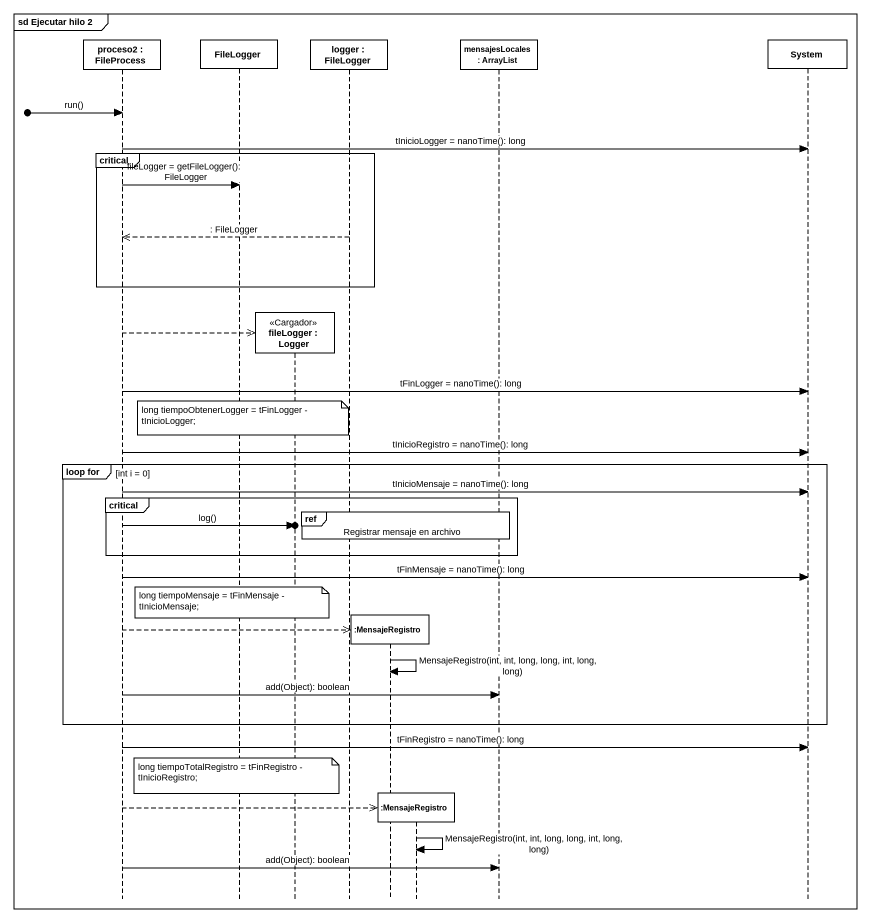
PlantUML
@startuml
mainframe sd Ejecutar hilo 2
hide footbox
participant "proceso2 : FileProcess" as proceso2
participant FileLogger
participant "fileLogger : Logger" as fileLogger <<Cargador>>
participant "logger : FileLogger" as logger
participant ":MensajeRegistro" as MensajeRegistro
participant ":MensajeRegistro" as MensajeRegistro_2
participant "mensajesLocales : ArrayList" as mensajesLocales
participant System

[o-> proceso2 : run()
proceso2 -> System : tInicioLogger = nanoTime(): long
critical
  proceso2 -> FileLogger : fileLogger = getFileLogger(): FileLogger
  logger -->> proceso2 : : FileLogger
end
proceso2 -->> fileLogger **
proceso2 -> System : tFinLogger = nanoTime(): long
note over FileLogger : long tiempoObtenerLogger = tFinLogger - tInicioLogger;
proceso2 -> System : tInicioRegistro = nanoTime(): long
group loop for [int i = 0]
  proceso2 -> System : tInicioMensaje = nanoTime(): long
  critical
    ref over logger, MensajeRegistro, MensajeRegistro_2, mensajesLocales : Registrar mensaje en archivo
    proceso2 ->o] : log()
  end
  proceso2 -> System : tFinMensaje = nanoTime(): long
  note over FileLogger : long tiempoMensaje = tFinMensaje - tInicioMensaje;
  proceso2 -->> MensajeRegistro **
  MensajeRegistro -> MensajeRegistro : MensajeRegistro(int, int, long, long, int, long, long)
  proceso2 -> mensajesLocales : add(Object): boolean
end
proceso2 -> System : tFinRegistro = nanoTime(): long
note over FileLogger : long tiempoTotalRegistro = tFinRegistro - tInicioRegistro;
proceso2 -->> MensajeRegistro_2 **
MensajeRegistro_2 -> MensajeRegistro_2 : MensajeRegistro(int, int, long, long, int, long, long)
proceso2 -> mensajesLocales : add(Object): boolean
@enduml
